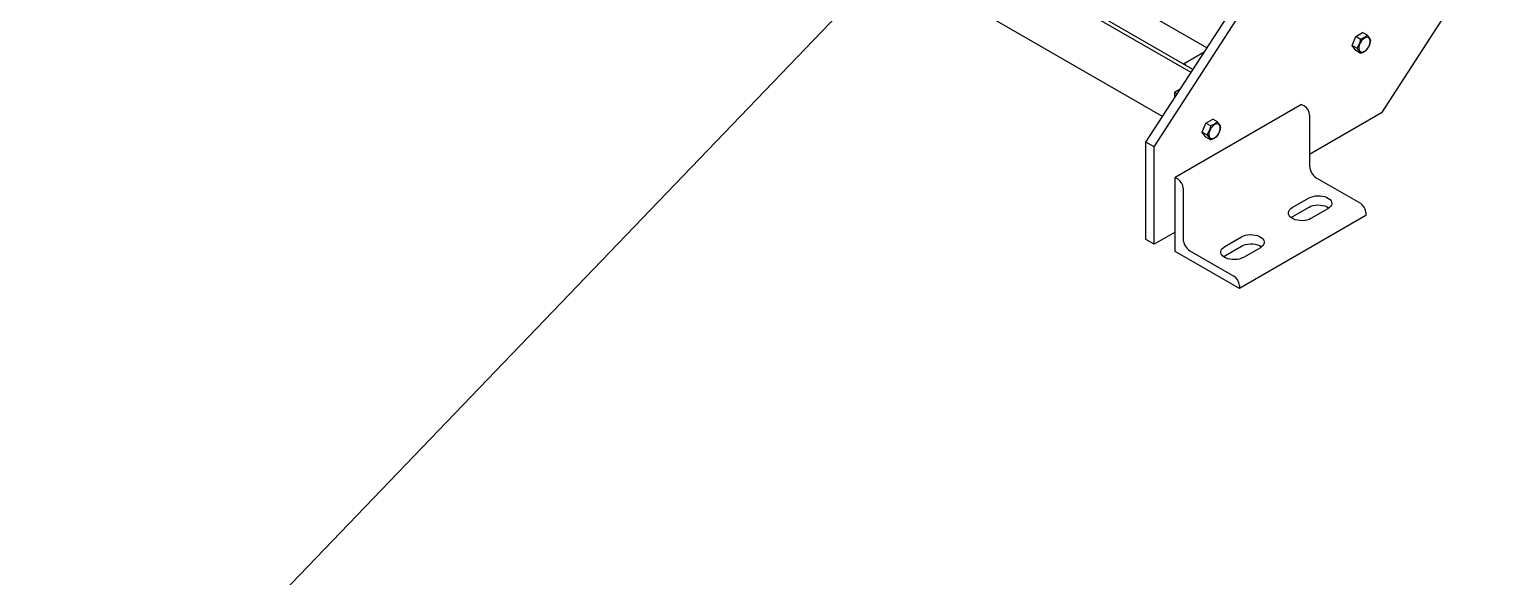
# Model space of a CAD drawing. Header units: millimetres. Extents: x 1293 to 41893, y 1011 to 26911.
# Drawn here: x 34146 to 35382, y 7371 to 7830 of the extents above; entities that cross this region are included whole.
import ezdxf

# ---------------------------------------------------------------- set-up
doc = ezdxf.new("R2010")
doc.units = ezdxf.units.MM
doc.header["$LTSCALE"] = 50
doc.layers.add('CAPA_1', color=7, linetype='Continuous')
doc.layers.add('PASILLOS', color=2, linetype='Continuous')
doc.dimstyles.new('SLDDIMSTYLE4', dxfattribs={"dimtxt": 0.18, "dimasz": 100, "dimexe": 0, "dimexo": 0.0625, "dimgap": 0, "dimtad": 0, "dimtih": 1, "dimtoh": 1, "dimdec": 0, "dimrnd": 1e-09, "dimzin": 0, "dimdsep": 46, "dimtxsty": 'Standard', "dimsah": 1, "dimcen": 0.09, "dimadec": 0, "dimazin": 0, "dimtfac": 100, "dimtdec": 0, "dimtofl": 0, "dimtmove": 0, "dimatfit": 3, "dimfxl": 1, "dimfrac": 2, "dimtolj": 1, "dimtzin": 0, "dimarcsym": 0})

msp = doc.modelspace()

# ---------------------------------------------------------------- linework, layer by layer
at = {"layer": 'PASILLOS', "linetype": 'Continuous', "lineweight": 25}
for p, q in [((37175.4683848, 10690.8903859), (35279.9773712, 7759.9893105)), ((35082.4961669, 7735.4162064), (35334.4607634, 8125.0162106)), ((35120.2565239, 7793.8031204), (34593.4716972, 8097.9095277)), ((35121.9087247, 7796.3578343), (34596.67487, 8099.5688846)), ((35089.231359, 7731.5280627), (35325.2005255, 8096.3951493)), ((35096.3922678, 7756.9030384), (34572.0339874, 8059.6086305)), ((35133.6500352, 7814.5128238), (35065.9668644, 7853.5854866)), ((35255.4357972, 7816.4749387), (35258.3522209, 7823.9917177)), ((35258.3522209, 7823.9917177), (35264.1850684, 7827.3589489)), ((35262.2409176, 7821.7468209), (35258.3522209, 7823.9917177)), ((35268.0737651, 7825.1140521), (35264.1850684, 7827.3589489)), ((35131.3825025, 7811.0066537), (35113.9579891, 7800.9476962)), ((35259.3244939, 7814.2300419), (35255.4357972, 7816.4749387)), ((35258.3522209, 7812.3253909), (35255.4357972, 7816.4749387)), ((35262.2409176, 7810.0804941), (35258.3522209, 7812.3253909)), ((35121.8961342, 7796.3651026), (35121.923727, 7796.3810316)), ((35111.1901801, 7779.8632565), (35106.3592266, 7777.0744064)), ((35108.6078261, 7775.7763175), (35106.3592266, 7777.0744064)), ((35106.3592266, 7777.0744064), (35106.3592266, 7772.3144384)), ((35212.9750457, 7767.199285), (35106.9090285, 7705.9686766)), ((35212.9750457, 7767.199285), (35215.2237019, 7765.9011634)), ((35279.9773712, 7759.9893105), (35219.7102378, 7725.197835)), ((35219.7102378, 7758.1302552), (35219.7102378, 7715.3495754)), ((35129.7122115, 7743.8962576), (35132.6286352, 7751.4130366)), ((35132.6286352, 7751.4130366), (35138.4614827, 7754.7802678)), ((35136.5173319, 7749.1681398), (35132.6286352, 7751.4130366)), ((35142.3501794, 7752.535371), (35138.4614827, 7754.7802678)), ((35089.231359, 7731.5280627), (35082.4961669, 7735.4162064)), ((35082.4961669, 7653.7621252), (35082.4961669, 7735.4162064)), ((35133.6009082, 7741.6513608), (35129.7122115, 7743.8962576)), ((35132.6286352, 7739.7467098), (35129.7122115, 7743.8962576)), ((35136.5173319, 7737.5018129), (35132.6286352, 7739.7467098)), ((35089.231359, 7649.8739816), (35089.231359, 7731.5280627)), ((35106.9090285, 7705.9686766), (35109.1576847, 7704.670555)), ((35106.9090285, 7643.7482667), (35106.9090285, 7705.9686766)), ((35113.6442206, 7696.8996468), (35113.6442206, 7654.118967)), ((35225.3228979, 7705.628163), (35262.3700465, 7684.2412994)), ((35205.1173216, 7680.5542289), (35219.2594572, 7688.71831)), ((35266.8565824, 7673.873726), (35160.7905653, 7612.6431177)), ((35204.1370541, 7672.1292857), (35205.1173216, 7672.7766776)), ((35205.1173216, 7672.7766776), (35219.2594572, 7680.9407588)), ((35234.9749054, 7679.6459749), (35220.8327698, 7671.4818937)), ((35266.8565824, 7676.4703911), (35266.8565824, 7673.873726)), ((35106.9090285, 7660.079083), (35089.231359, 7649.8739816)), ((35089.231359, 7649.8739816), (35082.4961669, 7653.7621252)), ((35148.5487791, 7647.8979044), (35162.6909147, 7656.0619855)), ((35148.5487791, 7640.1203532), (35162.6909147, 7648.2844343)), ((35178.406363, 7646.9896504), (35164.2642273, 7638.8255693)), ((35160.7905653, 7612.6431177), (35106.9090285, 7643.7482667)), ((35119.2568807, 7644.3975546), (35156.3040293, 7623.010691)), ((35147.5685116, 7639.4729612), (35148.5487791, 7640.1203532)), ((35160.7905653, 7615.2397828), (35160.7905653, 7612.6431177))]:
    msp.add_line(p, q, dxfattribs=at)
at = {"layer": 'PASILLOS', "linetype": 'Continuous', "lineweight": 25, "flags": 128}
for points in [[(35265.7587727, 7822.7827032), (35264.6538603, 7821.9957181), (35263.608514, 7820.9528941), (35262.6790887, 7819.7104501), (35261.91569, 7818.3353667), (35261.3594729, 7816.9017748), (35261.0404231, 7815.4869598), (35260.9757408, 7814.1671948), (35261.168913, 7813.0136286), (35261.6095257, 7812.0884503), (35262.2738254, 7811.4415365), (35263.1259995, 7811.1077624), (35264.1201071, 7811.105122), (35265.2025556, 7811.4337575), (35266.3149899, 7812.0759521), (35267.3974383, 7812.997085), (35268.3915459, 7814.1474976), (35269.24372, 7815.465171), (35269.9080197, 7816.8790689), (35270.3486324, 7818.3129679), (35270.5418046, 7819.6895659), (35270.4771223, 7820.9346503), (35270.1580726, 7821.9810983), (35269.6018554, 7822.7724955), (35268.8384567, 7823.2661776), (35267.9090314, 7823.4355299), (35266.8636851, 7823.2714228), (35265.7587727, 7822.7827032)], [(35140.035187, 7750.204022), (35138.9302746, 7749.4170369), (35137.8849283, 7748.374213), (35136.955503, 7747.131769), (35136.1921043, 7745.7566855), (35135.6358872, 7744.3230937), (35135.3168374, 7742.9082787), (35135.2521551, 7741.5885137), (35135.4453273, 7740.4349475), (35135.88594, 7739.5097692), (35136.5502397, 7738.8628553), (35137.4024138, 7738.5290813), (35138.3965214, 7738.5264408), (35139.4789699, 7738.8550763), (35140.5914042, 7739.497271), (35141.6738526, 7740.4184039), (35142.6679602, 7741.5688165), (35143.5201343, 7742.8864899), (35144.184434, 7744.3003878), (35144.6250467, 7745.7342867), (35144.8182189, 7747.1108848), (35144.7535366, 7748.3559692), (35144.4344869, 7749.4024172), (35143.8782697, 7750.1938144), (35143.114871, 7750.6874964), (35142.1854457, 7750.8568488), (35141.1400994, 7750.6927416), (35140.035187, 7750.204022)], [(35219.2594572, 7688.71831), (35220.8371029, 7689.4745917), (35222.6286092, 7690.0506454), (35224.5729684, 7690.4268543), (35226.6039677, 7690.590407), (35228.6524438, 7690.535734), (35230.6486385, 7690.264697), (35232.5245736, 7689.7865259), (35234.2163665, 7689.1175042), (35235.6664051, 7688.2804148), (35236.8253102, 7687.3037635), (35237.6536165, 7686.2208092), (35238.1231173, 7685.0684306), (35238.217824, 7683.8858705), (35237.9345117, 7682.7133995), (35237.2828282, 7681.5909449), (35236.2849658, 7680.5567303), (35234.9749054, 7679.6459749)], [(35220.8327698, 7671.4818937), (35219.2551241, 7670.725612), (35217.4636179, 7670.1495583), (35215.5192587, 7669.7733494), (35213.4882594, 7669.6097967), (35211.4397832, 7669.6644697), (35209.4435886, 7669.9355067), (35207.5676534, 7670.4136778), (35205.8758606, 7671.0826995), (35204.425822, 7671.919789), (35203.2669169, 7672.8964402), (35202.4386105, 7673.9793945), (35201.9691098, 7675.1317731), (35201.874403, 7676.3143333), (35202.1577153, 7677.4868042), (35202.8093989, 7678.6092589), (35203.8072613, 7679.6434734), (35205.1173216, 7680.5542289)], [(35219.2594572, 7680.9407588), (35220.8371029, 7681.6970405), (35222.6286092, 7682.2730942), (35224.5729684, 7682.6493031), (35226.6039677, 7682.8128558), (35228.6524438, 7682.7581828), (35230.6486385, 7682.4871458), (35232.5245736, 7682.0089747), (35234.2163665, 7681.339953), (35235.6664051, 7680.5028635), (35235.955173, 7680.2933668)], [(35164.2642273, 7638.8255693), (35162.6865816, 7638.0692875), (35160.8950754, 7637.4932338), (35158.9507162, 7637.1170249), (35156.9197169, 7636.9534722), (35154.8712407, 7637.0081453), (35152.8750461, 7637.2791823), (35150.999111, 7637.7573534), (35149.3073181, 7638.426375), (35147.8572795, 7639.2634645), (35146.6983744, 7640.2401157), (35145.870068, 7641.32307), (35145.4005673, 7642.4754487), (35145.3058605, 7643.6580088), (35145.5891728, 7644.8304797), (35146.2408564, 7645.9529344), (35147.2387188, 7646.9871489), (35148.5487791, 7647.8979044)], [(35162.6909147, 7656.0619855), (35164.2685604, 7656.8182673), (35166.0600667, 7657.394321), (35168.0044259, 7657.7705299), (35170.0354252, 7657.9340826), (35172.0839013, 7657.8794095), (35174.080096, 7657.6083725), (35175.9560311, 7657.1302014), (35177.647824, 7656.4611798), (35179.0978626, 7655.6240903), (35180.2567677, 7654.6474391), (35181.085074, 7653.5644848), (35181.5545748, 7652.4121061), (35181.6492815, 7651.229546), (35181.3659692, 7650.0570751), (35180.7142857, 7648.9346204), (35179.7164233, 7647.9004059), (35178.406363, 7646.9896504)], [(35162.6909147, 7648.2844343), (35164.2685604, 7649.040716), (35166.0600667, 7649.6167697), (35168.0044259, 7649.9929786), (35170.0354252, 7650.1565313), (35172.0839013, 7650.1018583), (35174.080096, 7649.8308213), (35175.9560311, 7649.3526502), (35177.647824, 7648.6836285), (35179.0978626, 7647.8465391), (35179.3866305, 7647.6370423)]]:
    msp.add_lwpolyline(points, dxfattribs=at)
at = {"layer": 'PASILLOS', "linetype": 'Continuous', "lineweight": 25}
for centre, radius, start, end in [((35113.7977382, 7797.2263802), 3.6366978, 35.264662608, 84.7407139246), ((35209.9694145, 7757.6869937), 9.7509036, 2.6054784858, 57.3945216599), ((35231.8960156, 7715.9040959), 12.1983882, 182.6054784856, 237.3945216599), ((35103.9033973, 7696.4563853), 9.7509036, 2.6054784857, 57.39452166), ((35257.1157591, 7676.0271296), 9.7509036, 2.6054784856, 57.39452166), ((35125.8299984, 7654.6734875), 12.1983882, 182.6054784856, 237.3945216599), ((35151.0497419, 7614.7965212), 9.7509036, 2.6054784858, 57.3945216598)]:
    msp.add_arc(centre, radius, start, end, dxfattribs=at)
for points, knots in [([(35262.2409176, 7821.7468209), (35262.1172487, 7821.0201615), (35261.8672292, 7819.5510857), (35261.0197265, 7816.9090921), (35259.9809148, 7815.2674126), (35259.3244939, 7814.2300419)], [0, 0, 0, 0, 0.2648633469, 0.5354700776, 1, 1, 1, 1]), ([(35268.0737651, 7825.1140521), (35267.8915915, 7824.9301778), (35267.3639225, 7824.3975824), (35266.3169371, 7823.5656599), (35264.5941082, 7822.5689214), (35263.1113972, 7822.0509279), (35262.2409176, 7821.7468209)], [0, 0, 0, 0, 0.1315464599, 0.3810267709, 0.6366091688, 1, 1, 1, 1]), ([(35270.9901888, 7820.9645042), (35270.8665199, 7821.2497944), (35270.6165004, 7821.8265609), (35269.7689977, 7823.1550649), (35268.730186, 7824.3555012), (35268.0737651, 7825.1140521)], [0, 0, 0, 0, 0.2648633469, 0.5354700776, 1, 1, 1, 1]), ([(35268.0737651, 7813.4477252), (35268.4560435, 7814.0250925), (35269.2288898, 7815.1923469), (35270.3665284, 7817.6668486), (35270.7486976, 7819.6875997), (35270.9901888, 7820.9645042)], [0, 0, 0, 0, 0.2648633469, 0.5354700776, 1, 1, 1, 1]), ([(35259.3244939, 7814.2300419), (35259.7067723, 7813.7954597), (35260.4796186, 7812.9168717), (35261.6172572, 7811.4208758), (35261.9994264, 7810.5995111), (35262.2409176, 7810.0804941)], [0, 0, 0, 0, 0.2648633469, 0.5354700776, 1, 1, 1, 1]), ([(35262.2409176, 7810.0804941), (35263.111412, 7810.3845948), (35264.5787978, 7810.8972152), (35266.3051923, 7811.891224), (35267.3550514, 7812.7223062), (35267.8915937, 7813.2638543), (35268.0737651, 7813.4477252)], [0, 0, 0, 0, 0.36338935629, 0.61256267501, 0.86845407398, 1, 1, 1, 1]), ([(35136.5173319, 7749.1681398), (35136.393663, 7748.4414804), (35136.1436435, 7746.9724045), (35135.2961408, 7744.3304109), (35134.2573291, 7742.6887315), (35133.6009082, 7741.6513608)], [0, 0, 0, 0, 0.2648633469, 0.5354700776, 1, 1, 1, 1]), ([(35142.3501794, 7752.535371), (35142.1680058, 7752.3514966), (35141.6403368, 7751.8189013), (35140.5933514, 7750.9869788), (35138.8705225, 7749.9902403), (35137.3878115, 7749.4722468), (35136.5173319, 7749.1681398)], [0, 0, 0, 0, 0.1315464599, 0.3810267709, 0.6366091688, 1, 1, 1, 1]), ([(35145.2666031, 7748.3858231), (35145.1429342, 7748.6711132), (35144.8929147, 7749.2478798), (35144.045412, 7750.5763838), (35143.0066003, 7751.7768201), (35142.3501794, 7752.535371)], [0, 0, 0, 0, 0.2648633469, 0.5354700776, 1, 1, 1, 1]), ([(35142.3501794, 7740.8690441), (35142.7324578, 7741.4464114), (35143.5053041, 7742.6136658), (35144.6429427, 7745.0881675), (35145.0251119, 7747.1089186), (35145.2666031, 7748.3858231)], [0, 0, 0, 0, 0.2648633469, 0.5354700776, 1, 1, 1, 1]), ([(35133.6009082, 7741.6513608), (35133.9831866, 7741.2167786), (35134.7560329, 7740.3381906), (35135.8936715, 7738.8421946), (35136.2758407, 7738.02083), (35136.5173319, 7737.5018129)], [0, 0, 0, 0, 0.2648633469, 0.5354700776, 1, 1, 1, 1]), ([(35136.5173319, 7737.5018129), (35137.3878263, 7737.8059137), (35138.8552121, 7738.318534), (35140.5816066, 7739.3125429), (35141.6314657, 7740.1436251), (35142.168008, 7740.6851732), (35142.3501794, 7740.8690441)], [0, 0, 0, 0, 0.3633893563, 0.612562675, 0.868454074, 1, 1, 1, 1])]:
    msp.add_open_spline(points, degree=3, knots=knots, dxfattribs=at)

# ---------------------------------------------------------------- leaders
at = {"layer": 'CAPA_1'}
msp.add_leader([(34901.6067353, 7923.2669709), (34146.1535043, 7136.7912869)], dimstyle='SLDDIMSTYLE4', dxfattribs=at)

doc.saveas('drawing.dxf')
